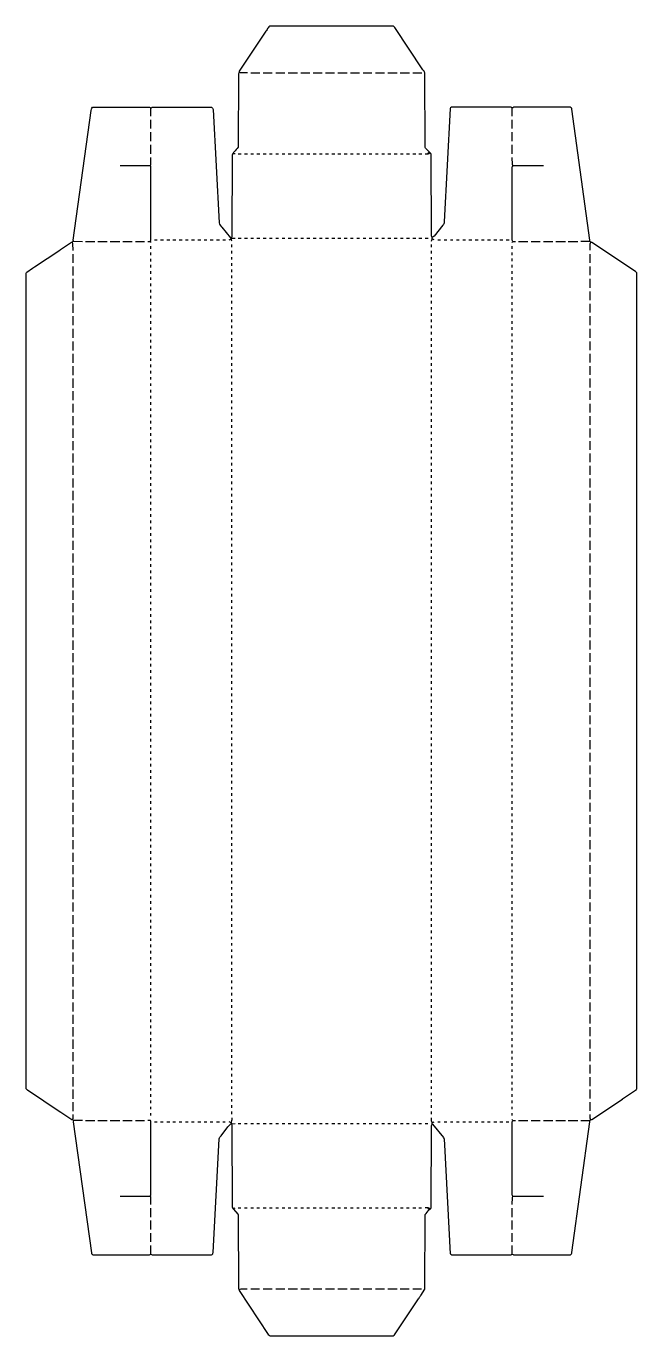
# Model space of a CAD drawing. Extents: x 527 to 5782, y 502 to 5463.
# Drawn here: x 3467 to 5782, y 502 to 5463 of the extents above; entities that cross this region are included whole.
import ezdxf

# ---------------------------------------------------------------- set-up
doc = ezdxf.new("R2010")
doc.units = 0
doc.layers.get('0').update_dxf_attribs({"linetype": 'CONTINUOUS'})

msp = doc.modelspace()

# ---------------------------------------------------------------- linework, layer by layer
at = {"color": 7, "linetype": 'CONTINUOUS'}
for points in [[(5003, 4649, 0.126706), (5006, 4656), (5006, 4662), (5005.8, 4662.9), (5003.498382, 4668.001608), (5002.501618, 4976.998392, 0.237525), (4998, 4983, 0.618034), (4996, 4985), (4995, 4987), (4981.249406, 5001.232779), (4979.992909, 5004.006992), (4978.501773, 5285.998239, 0.068575), (4971.230769, 5298.153846), (4865, 5458, 0.080555), (4859, 5463), (4390, 5463, 0.123703), (4380, 5450, 0.084647), (4376, 5444), (4277, 5296, 0.162787), (4274, 5288), (4273.8, 5287.1), (4271.498195, 5281.998208), (4270.501805, 5005.001792, -0.08172), (4255, 4987, 0.216752), (4252, 4982, 0.109082), (4247.498371, 4973.998382), (4246.501629, 4667.001618), (4246, 4661), (4247, 4659)], [(3646, 4649), (3645, 4652), (3713.58, 5143.06), (3714.42, 5148.94, -0.263615), (3719, 5156), (3935, 5156), (3936.9, 5154.8), (3938, 5154), (3942, 5154), (3945, 5156), (4170, 5156, -0.28692), (4175.529231, 5147.973846), (4198.472376, 4718.024862, 0.133931), (4209.243902, 4701.195122), (4242, 4661), (4246, 4661)], [(5604, 4648), (5604.384615, 4651.923077), (5535.352941, 5149.088235), (5535, 5152, 0.064594), (5530, 5156), (5315, 5156), (5313.1, 5154.8), (5312, 5154), (5308, 5154), (5305, 5156), (5079, 5156, 0.198611), (5074.468966, 5150.972414), (5051.430769, 4721.946154, -0.239075), (5046.2, 4708.9), (5014, 4668, -0.123106), (5006, 4662)], [(3940, 4643, 0.165541), (3938, 4648, -0.120666), (3940, 4652), (3940, 4931, -0.120666), (3938, 4935), (3938.2, 4935.9), (3939.518471, 4939.017197), (3940, 4966)], [(4259, 4979, -0.126966), (4252, 4982)], [(5310, 4644, 0.120666), (5312, 4648, 0.120666), (5310, 4652), (5310, 4930, 0.165541), (5312, 4935), (5311.8, 4935.9), (5310.481529, 4939.017197), (5310, 4966)], [(3680, 1317), (3646, 1317), (3643, 1320), (3640.206897, 1320.517241), (3598.153846, 1348.230769), (3595.846154, 1349.769231), (3472, 1432), (3467, 1437), (3467, 4528), (3468.2, 4529.9), (3469, 4531), (3491, 4546), (3495.1, 4548.8, 0.118981), (3498, 4551), (3594.1, 4614.8, 0.118981), (3597, 4617), (3609.1, 4624.8, 0.118981), (3612, 4627), (3612.9, 4627.2), (3639, 4645), (3643, 4645, -0.150174), (3646, 4649), (3680, 4648)], [(4236, 4654), (4239.1, 4654.8, -0.138157), (4244, 4656), (4247, 4659), (4248, 4660), (4259, 4660)], [(5014, 4654), (5010.9, 4654.8, 0.138157), (5006, 4656)], [(5006, 1304), (5008, 1304), (5049.230769, 1253.153846, -0.103122), (5052.470769, 1226.026154), (5074, 813, 0.064594), (5079, 809), (5305, 809, -0.165541), (5310, 811, -0.165541), (5315, 809), (5530, 809, 0.289427), (5535.569231, 818.053846), (5604.42, 1311.94, 0.070948), (5604, 1317, 0.150174), (5607, 1321), (5606.7, 1322.9), (5605.464602, 1326.030973), (5605, 1340)], [(3646, 1317), (3645, 1313), (3714.647059, 815.911765), (3715, 813, 0.064594), (3720, 809), (3935, 809, -0.165541), (3940, 811, -0.165541), (3945, 809), (4170, 809, 0.291567), (4175.529231, 818.026154), (4198.472376, 1247.975138, -0.145754), (4205.8, 1260.1), (4232, 1293, 0.184026), (4234, 1296), (4243.088235, 1304.647059), (4246, 1305), (4259, 1306)], [(3940, 1000), (3939.518471, 1026.982803), (3938, 1031, -0.120666), (3940, 1035), (3940, 1314), (3938, 1317), (3928, 1317)], [(4247, 1328, -0.129009), (4244.352941, 1311.911765), (4244, 1309), (4246, 1307), (4246, 1305), (4246.405405, 1300.067568), (4247.498377, 991.001613, 0.078657), (4252, 983), (4252.497238, 981.447514), (4269.750365, 962.763504), (4270.501799, 960.998214), (4271.498201, 683.001786, 0.094762), (4274, 678), (4274.6, 674.2), (4385, 507, 0.080555), (4391, 502), (4858, 502), (4862, 505), (4863, 506), (4949.8, 635.1), (4954, 642, 0.084647), (4958, 648, 0.084647), (4962, 654), (4963, 655), (4978.501773, 679.001761), (4979.498227, 960.998239, -0.076284), (4995, 979), (4996, 981), (4998, 982, 0.082787), (5002.501618, 988.001608), (5003.498382, 1296.998392), (5004.2, 1298.9, 0.105047), (5006, 1304), (5006, 1309), (5005.8, 1309.9), (5003.458824, 1316.035294), (5003, 1328)], [(5006, 1309), (5008.1, 1309.8, -0.079845), (5014, 1312)], [(5310, 1000), (5310.480822, 1025.982192), (5312, 1031, 0.120666), (5310, 1035), (5310, 1313, 0.120666), (5312, 1317, 0.120666), (5310, 1321)], [(4252, 983, -0.125537), (4259, 987)], [(4274, 678, -0.080664), (4305, 680)]]:
    msp.add_lwpolyline(points, format="xyb", dxfattribs=at)
for points in [[(4306, 5286), (4278.016627, 5286.482185), (4274, 5288)], [(4319, 5286), (4353, 5286)], [(4366, 5286), (4400, 5286)], [(4413, 5286), (4447, 5286)], [(4460, 5286), (4495, 5286)], [(4508, 5286), (4542, 5286)], [(4555, 5286), (4589, 5286)], [(4602, 5286), (4636, 5286)], [(4649, 5286), (4684, 5286)], [(4696, 5286), (4731, 5286)], [(4744, 5286), (4778, 5286)], [(4791, 5286), (4825, 5286)], [(4838, 5286), (4873, 5286)], [(4885, 5286), (4920, 5286)], [(4933, 5286), (4967, 5286)], [(3940, 5122), (3940, 5154)], [(5310, 5122), (5310, 5154)], [(3940, 5075), (3940, 5108)], [(3940, 5027), (3940, 5061)], [(5310, 5075), (5310, 5108)], [(5310, 5027), (5310, 5061)], [(3940, 4980), (3940, 5014)], [(5310, 4980), (5310, 5014)], [(4271, 4979), (4282, 4979)], [(4295, 4979), (4306, 4979)], [(4319, 4979), (4329, 4979)], [(4342, 4979), (4353, 4979)], [(4366, 4979), (4377, 4979)], [(4390, 4979), (4400, 4979)], [(4413, 4979), (4424, 4979)], [(4437, 4979), (4448, 4979)], [(4460, 4979), (4471, 4979)], [(4484, 4979), (4495, 4979)], [(4508, 4979), (4518, 4979)], [(4531, 4979), (4542, 4979)], [(4555, 4979), (4566, 4979)], [(4579, 4979), (4589, 4979)], [(4602, 4979), (4613, 4979)], [(4626, 4979), (4637, 4979)], [(4649, 4979), (4660, 4979)], [(4673, 4979), (4684, 4979)], [(4697, 4979), (4707, 4979)], [(4720, 4979), (4731, 4979)], [(4744, 4979), (4755, 4979)], [(4767, 4979), (4778, 4979)], [(4791, 4979), (4802, 4979)], [(4815, 4979), (4826, 4979)], [(4838, 4979), (4849, 4979)], [(4862, 4979), (4873, 4979)], [(4886, 4979), (4896, 4979)], [(4909, 4979), (4920, 4979)], [(4933, 4979), (4944, 4979)], [(4956, 4979), (4967, 4979)], [(3823, 4935), (3938, 4935)], [(5312, 4935), (5428, 4935)], [(3645, 4613), (3644.518471, 4639.982803), (3643, 4645)], [(3692, 4648), (3727, 4648)], [(3739, 4648), (3774, 4648)], [(3786, 4648), (3822, 4648)], [(3833, 4648), (3869, 4648)], [(3881, 4648), (3916, 4648)], [(3928, 4648), (3938, 4648)], [(3940, 4620), (3940, 4630)], [(3953, 4654), (3963, 4654)], [(3976, 4654), (3987, 4654)], [(4000, 4654), (4011, 4654)], [(4023, 4654), (4034, 4654)], [(4047, 4654), (4058, 4654)], [(4071, 4654), (4081, 4654)], [(4094, 4654), (4105, 4654)], [(4118, 4654), (4129, 4654)], [(4142, 4654), (4152, 4654)], [(4165, 4654), (4176, 4654)], [(4189, 4654), (4200, 4654)], [(4212, 4654), (4223, 4654)], [(4247, 4649), (4244, 4656)], [(4247, 4626), (4247, 4636)], [(4271, 4660), (4282, 4660)], [(4295, 4660), (4306, 4660)], [(4319, 4660), (4329, 4660)], [(4342, 4660), (4353, 4660)], [(4366, 4660), (4377, 4660)], [(4390, 4660), (4400, 4660)], [(4413, 4660), (4424, 4660)], [(4437, 4660), (4448, 4660)], [(4460, 4660), (4471, 4660)], [(4484, 4660), (4495, 4660)], [(4508, 4660), (4518, 4660)], [(4531, 4660), (4542, 4660)], [(4555, 4660), (4566, 4660)], [(4579, 4660), (4589, 4660)], [(4602, 4660), (4613, 4660)], [(4626, 4660), (4637, 4660)], [(4649, 4660), (4660, 4660)], [(4673, 4660), (4684, 4660)], [(4697, 4660), (4707, 4660)], [(4720, 4660), (4731, 4660)], [(4744, 4660), (4755, 4660)], [(4767, 4660), (4778, 4660)], [(4791, 4660), (4802, 4660)], [(4815, 4660), (4826, 4660)], [(4838, 4660), (4849, 4660)], [(4862, 4660), (4873, 4660)], [(4886, 4660), (4896, 4660)], [(4909, 4660), (4920, 4660)], [(4933, 4660), (4944, 4660)], [(4956, 4660), (4967, 4660)], [(4980, 4660), (4991, 4660)], [(5003, 4626), (5003, 4636)], [(5027, 4654), (5038, 4654)], [(5051, 4654), (5062, 4654)], [(5075, 4654), (5085, 4654)], [(5098, 4654), (5109, 4654)], [(5122, 4654), (5133, 4654)], [(5145, 4654), (5156, 4654)], [(5169, 4654), (5180, 4654)], [(5193, 4654), (5203, 4654)], [(5216, 4654), (5227, 4654)], [(5240, 4654), (5251, 4654)], [(5263, 4654), (5274, 4654)], [(5287, 4654), (5298, 4654)], [(5310, 4620), (5310, 4630)], [(5312, 4648), (5322, 4648)], [(5333, 4648), (5369, 4648)], [(5381, 4648), (5416, 4648)], [(5428, 4648), (5463, 4648)], [(5475, 4648), (5511, 4648)], [(5522, 4648), (5558, 4648)], [(5607, 1321), (5610.923077, 1321.384615), (5727.1, 1398.8), (5727.9, 1399.2), (5781, 1435), (5781.2, 1435.9), (5782, 1437), (5782, 4529), (5777, 4534), (5611.846154, 4643.769231), (5604, 4648), (5570, 4648)], [(5605, 4614), (5605.480059, 4638.981536), (5608, 4645)], [(3645, 4566), (3645, 4600)], [(3940, 4596), (3940, 4606)], [(3940, 4572), (3940, 4582)], [(4247, 4602), (4247, 4612)], [(4247, 4579), (4247, 4588)], [(4247, 4555), (4247, 4565)], [(5003, 4602), (5003, 4612)], [(5003, 4579), (5003, 4588)], [(5003, 4555), (5003, 4565)], [(5310, 4596), (5310, 4606)], [(5310, 4573), (5310, 4583)], [(5605, 4567), (5605, 4600)], [(3645, 4519), (3645, 4553)], [(3940, 4549), (3940, 4559)], [(3940, 4525), (3940, 4535)], [(4247, 4531), (4247, 4541)], [(4247, 4508), (4247, 4518)], [(5003, 4531), (5003, 4541)], [(5003, 4508), (5003, 4518)], [(5310, 4549), (5310, 4559)], [(5310, 4525), (5310, 4535)], [(5605, 4520), (5605, 4553)], [(3645, 4471), (3645, 4506)], [(3940, 4502), (3940, 4511)], [(3940, 4478), (3940, 4488)], [(4247, 4484), (4247, 4494)], [(4247, 4460), (4247, 4470)], [(5003, 4484), (5003, 4494)], [(5003, 4460), (5003, 4470)], [(5310, 4502), (5310, 4512)], [(5310, 4478), (5310, 4488)], [(5605, 4472), (5605, 4506)], [(3645, 4424), (3645, 4458)], [(3940, 4454), (3940, 4464)], [(3940, 4431), (3940, 4441)], [(3940, 4407), (3940, 4417)], [(4247, 4437), (4247, 4447)], [(4247, 4413), (4247, 4423)], [(5003, 4437), (5003, 4447)], [(5003, 4413), (5003, 4423)], [(5310, 4455), (5310, 4464)], [(5310, 4431), (5310, 4441)], [(5310, 4407), (5310, 4417)], [(5605, 4425), (5605, 4458)], [(3645, 4377), (3645, 4411)], [(3940, 4384), (3940, 4393)], [(3940, 4360), (3940, 4370)], [(4247, 4390), (4247, 4399)], [(4247, 4366), (4247, 4376)], [(5003, 4390), (5003, 4399)], [(5003, 4366), (5003, 4376)], [(5310, 4384), (5310, 4394)], [(5310, 4360), (5310, 4370)], [(5605, 4378), (5605, 4411)], [(3645, 4330), (3645, 4364)], [(3645, 4282), (3645, 4317)], [(3940, 4336), (3940, 4346)], [(3940, 4313), (3940, 4322)], [(4247, 4342), (4247, 4352)], [(4247, 4319), (4247, 4329)], [(5003, 4342), (5003, 4352)], [(5003, 4319), (5003, 4329)], [(5310, 4336), (5310, 4346)], [(5310, 4313), (5310, 4323)], [(5605, 4331), (5605, 4364)], [(5605, 4283), (5605, 4317)], [(3645, 4235), (3645, 4269)], [(3940, 4289), (3940, 4299)], [(3940, 4265), (3940, 4275)], [(4247, 4295), (4247, 4305)], [(4247, 4271), (4247, 4281)], [(5003, 4295), (5003, 4305)], [(5003, 4271), (5003, 4281)], [(5310, 4289), (5310, 4299)], [(5310, 4266), (5310, 4275)], [(5605, 4236), (5605, 4269)], [(3645, 4188), (3645, 4222)], [(3940, 4242), (3940, 4252)], [(3940, 4218), (3940, 4228)], [(4247, 4248), (4247, 4258)], [(4247, 4224), (4247, 4234)], [(5003, 4248), (5003, 4258)], [(5003, 4224), (5003, 4234)], [(5310, 4242), (5310, 4252)], [(5310, 4218), (5310, 4228)], [(5605, 4189), (5605, 4222)], [(3645, 4141), (3645, 4175)], [(3940, 4195), (3940, 4204)], [(3940, 4171), (3940, 4181)], [(4247, 4201), (4247, 4210)], [(4247, 4177), (4247, 4187)], [(5003, 4201), (5003, 4210)], [(5003, 4177), (5003, 4187)], [(5310, 4195), (5310, 4205)], [(5310, 4171), (5310, 4181)], [(5605, 4142), (5605, 4175)], [(3645, 4093), (3645, 4128)], [(3940, 4147), (3940, 4157)], [(3940, 4124), (3940, 4133)], [(4247, 4153), (4247, 4163)], [(4247, 4130), (4247, 4140)], [(5003, 4153), (5003, 4163)], [(5003, 4130), (5003, 4140)], [(5310, 4147), (5310, 4157)], [(5310, 4124), (5310, 4134)], [(5605, 4094), (5605, 4128)], [(3645, 4046), (3645, 4080)], [(3940, 4100), (3940, 4110)], [(3940, 4076), (3940, 4086)], [(4247, 4106), (4247, 4116)], [(4247, 4082), (4247, 4092)], [(4247, 4059), (4247, 4069)], [(5003, 4106), (5003, 4116)], [(5003, 4082), (5003, 4092)], [(5003, 4059), (5003, 4069)], [(5310, 4100), (5310, 4110)], [(5310, 4077), (5310, 4086)], [(5605, 4047), (5605, 4080)], [(3645, 3999), (3645, 4033)], [(3940, 4053), (3940, 4063)], [(3940, 4029), (3940, 4039)], [(4247, 4035), (4247, 4045)], [(4247, 4012), (4247, 4021)], [(5003, 4035), (5003, 4045)], [(5003, 4012), (5003, 4021)], [(5310, 4053), (5310, 4063)], [(5310, 4029), (5310, 4039)], [(5605, 4000), (5605, 4033)], [(3645, 3952), (3645, 3986)], [(3940, 4006), (3940, 4015)], [(3940, 3982), (3940, 3992)], [(4247, 3988), (4247, 3998)], [(4247, 3964), (4247, 3974)], [(5003, 3988), (5003, 3998)], [(5003, 3964), (5003, 3974)], [(5310, 4006), (5310, 4016)], [(5310, 3982), (5310, 3992)], [(5605, 3953), (5605, 3986)], [(3645, 3904), (3645, 3939)], [(3940, 3958), (3940, 3968)], [(3940, 3935), (3940, 3944)], [(3940, 3911), (3940, 3921)], [(4247, 3941), (4247, 3951)], [(4247, 3917), (4247, 3927)], [(5003, 3941), (5003, 3951)], [(5003, 3917), (5003, 3927)], [(5310, 3958), (5310, 3968)], [(5310, 3935), (5310, 3945)], [(5310, 3911), (5310, 3921)], [(5605, 3905), (5605, 3939)], [(3645, 3857), (3645, 3891)], [(3940, 3887), (3940, 3897)], [(3940, 3864), (3940, 3874)], [(4247, 3893), (4247, 3903)], [(4247, 3870), (4247, 3880)], [(5003, 3893), (5003, 3903)], [(5003, 3870), (5003, 3880)], [(5310, 3888), (5310, 3897)], [(5310, 3864), (5310, 3874)], [(5605, 3858), (5605, 3891)], [(3645, 3810), (3645, 3844)], [(3940, 3840), (3940, 3850)], [(3940, 3817), (3940, 3826)], [(4247, 3846), (4247, 3856)], [(4247, 3823), (4247, 3832)], [(5003, 3846), (5003, 3856)], [(5003, 3823), (5003, 3832)], [(5310, 3840), (5310, 3850)], [(5310, 3817), (5310, 3827)], [(5605, 3811), (5605, 3844)], [(3645, 3763), (3645, 3797)], [(3940, 3793), (3940, 3803)], [(3940, 3769), (3940, 3779)], [(4247, 3799), (4247, 3809)], [(4247, 3775), (4247, 3785)], [(5003, 3799), (5003, 3809)], [(5003, 3775), (5003, 3785)], [(5310, 3793), (5310, 3803)], [(5310, 3769), (5310, 3779)], [(5605, 3764), (5605, 3797)], [(3645, 3715), (3645, 3750)], [(3940, 3746), (3940, 3755)], [(3940, 3722), (3940, 3732)], [(4247, 3752), (4247, 3762)], [(4247, 3728), (4247, 3738)], [(5003, 3752), (5003, 3762)], [(5003, 3728), (5003, 3738)], [(5310, 3746), (5310, 3756)], [(5310, 3722), (5310, 3732)], [(5605, 3716), (5605, 3750)], [(3645, 3668), (3645, 3703)], [(3940, 3698), (3940, 3708)], [(3940, 3675), (3940, 3685)], [(4247, 3705), (4247, 3714)], [(4247, 3681), (4247, 3691)], [(5003, 3705), (5003, 3714)], [(5003, 3681), (5003, 3691)], [(5310, 3699), (5310, 3708)], [(5310, 3675), (5310, 3685)], [(5605, 3669), (5605, 3703)], [(3645, 3621), (3645, 3655)], [(3940, 3651), (3940, 3661)], [(3940, 3628), (3940, 3637)], [(4247, 3657), (4247, 3667)], [(4247, 3634), (4247, 3643)], [(5003, 3657), (5003, 3667)], [(5003, 3634), (5003, 3643)], [(5310, 3651), (5310, 3661)], [(5310, 3628), (5310, 3638)], [(5605, 3622), (5605, 3655)], [(3645, 3574), (3645, 3608)], [(3940, 3604), (3940, 3614)], [(3940, 3580), (3940, 3590)], [(4247, 3610), (4247, 3620)], [(4247, 3586), (4247, 3596)], [(4247, 3563), (4247, 3573)], [(5003, 3610), (5003, 3620)], [(5003, 3586), (5003, 3596)], [(5003, 3563), (5003, 3573)], [(5310, 3604), (5310, 3614)], [(5310, 3581), (5310, 3590)], [(5605, 3575), (5605, 3608)], [(3645, 3526), (3645, 3561)], [(3940, 3557), (3940, 3566)], [(3940, 3533), (3940, 3543)], [(4247, 3539), (4247, 3549)], [(4247, 3516), (4247, 3525)], [(5003, 3539), (5003, 3549)], [(5003, 3516), (5003, 3525)], [(5310, 3557), (5310, 3567)], [(5310, 3533), (5310, 3543)], [(5605, 3527), (5605, 3561)], [(3645, 3479), (3645, 3514)], [(3940, 3509), (3940, 3519)], [(3940, 3486), (3940, 3496)], [(4247, 3492), (4247, 3502)], [(4247, 3468), (4247, 3478)], [(5003, 3492), (5003, 3502)], [(5003, 3468), (5003, 3478)], [(5310, 3510), (5310, 3519)], [(5310, 3486), (5310, 3496)], [(5605, 3480), (5605, 3514)], [(3645, 3432), (3645, 3466)], [(3940, 3462), (3940, 3472)], [(3940, 3439), (3940, 3448)], [(3940, 3415), (3940, 3425)], [(4247, 3445), (4247, 3454)], [(4247, 3421), (4247, 3431)], [(5003, 3445), (5003, 3454)], [(5003, 3421), (5003, 3431)], [(5310, 3462), (5310, 3472)], [(5310, 3439), (5310, 3449)], [(5310, 3415), (5310, 3425)], [(5605, 3433), (5605, 3466)], [(3645, 3385), (3645, 3419)], [(3940, 3391), (3940, 3401)], [(3940, 3368), (3940, 3378)], [(4247, 3397), (4247, 3407)], [(4247, 3374), (4247, 3384)], [(5003, 3397), (5003, 3407)], [(5003, 3374), (5003, 3384)], [(5310, 3392), (5310, 3401)], [(5310, 3368), (5310, 3378)], [(5605, 3386), (5605, 3419)], [(3645, 3337), (3645, 3372)], [(3645, 3290), (3645, 3325)], [(3940, 3344), (3940, 3354)], [(3940, 3320), (3940, 3330)], [(4247, 3350), (4247, 3360)], [(4247, 3327), (4247, 3336)], [(5003, 3350), (5003, 3360)], [(5003, 3327), (5003, 3336)], [(5310, 3344), (5310, 3354)], [(5310, 3321), (5310, 3330)], [(5605, 3338), (5605, 3372)], [(5605, 3291), (5605, 3325)], [(3645, 3243), (3645, 3277)], [(3940, 3297), (3940, 3307)], [(3940, 3273), (3940, 3283)], [(4247, 3303), (4247, 3313)], [(4247, 3279), (4247, 3289)], [(5003, 3303), (5003, 3313)], [(5003, 3279), (5003, 3289)], [(5310, 3297), (5310, 3307)], [(5310, 3273), (5310, 3283)], [(5605, 3244), (5605, 3277)], [(3645, 3196), (3645, 3230)], [(3940, 3250), (3940, 3259)], [(3940, 3226), (3940, 3236)], [(4247, 3256), (4247, 3265)], [(4247, 3232), (4247, 3242)], [(5003, 3256), (5003, 3265)], [(5003, 3232), (5003, 3242)], [(5310, 3250), (5310, 3260)], [(5310, 3226), (5310, 3236)], [(5605, 3197), (5605, 3230)], [(3645, 3148), (3645, 3183)], [(3940, 3202), (3940, 3212)], [(3940, 3179), (3940, 3189)], [(4247, 3208), (4247, 3218)], [(4247, 3185), (4247, 3195)], [(5003, 3208), (5003, 3218)], [(5003, 3185), (5003, 3195)], [(5310, 3203), (5310, 3212)], [(5310, 3179), (5310, 3189)], [(5605, 3149), (5605, 3183)], [(3645, 3101), (3645, 3136)], [(3940, 3155), (3940, 3165)], [(3940, 3131), (3940, 3141)], [(4247, 3161), (4247, 3171)], [(4247, 3138), (4247, 3147)], [(5003, 3161), (5003, 3171)], [(5003, 3138), (5003, 3147)], [(5310, 3155), (5310, 3165)], [(5310, 3132), (5310, 3141)], [(5605, 3102), (5605, 3136)], [(3645, 3054), (3645, 3088)], [(3940, 3108), (3940, 3118)], [(3940, 3084), (3940, 3094)], [(4247, 3114), (4247, 3124)], [(4247, 3090), (4247, 3100)], [(4247, 3067), (4247, 3076)], [(5003, 3114), (5003, 3124)], [(5003, 3090), (5003, 3100)], [(5003, 3067), (5003, 3076)], [(5310, 3108), (5310, 3118)], [(5310, 3084), (5310, 3094)], [(5605, 3055), (5605, 3088)], [(3645, 3007), (3645, 3041)], [(3940, 3061), (3940, 3070)], [(3940, 3037), (3940, 3047)], [(4247, 3043), (4247, 3053)], [(4247, 3019), (4247, 3029)], [(5003, 3043), (5003, 3053)], [(5003, 3019), (5003, 3029)], [(5310, 3061), (5310, 3071)], [(5310, 3037), (5310, 3047)], [(5605, 3008), (5605, 3041)], [(3645, 2959), (3645, 2994)], [(3940, 3013), (3940, 3023)], [(3940, 2990), (3940, 3000)], [(4247, 2996), (4247, 3006)], [(4247, 2972), (4247, 2982)], [(5003, 2996), (5003, 3006)], [(5003, 2972), (5003, 2982)], [(5310, 3014), (5310, 3023)], [(5310, 2990), (5310, 3000)], [(5605, 2960), (5605, 2994)], [(3645, 2912), (3645, 2947)], [(3940, 2966), (3940, 2976)], [(3940, 2942), (3940, 2952)], [(3940, 2919), (3940, 2929)], [(4247, 2949), (4247, 2958)], [(4247, 2925), (4247, 2935)], [(5003, 2949), (5003, 2958)], [(5003, 2925), (5003, 2935)], [(5310, 2966), (5310, 2976)], [(5310, 2943), (5310, 2952)], [(5310, 2919), (5310, 2929)], [(5605, 2913), (5605, 2947)], [(3645, 2865), (3645, 2899)], [(3940, 2895), (3940, 2905)], [(3940, 2872), (3940, 2881)], [(4247, 2901), (4247, 2911)], [(4247, 2878), (4247, 2887)], [(5003, 2901), (5003, 2911)], [(5003, 2878), (5003, 2887)], [(5310, 2895), (5310, 2905)], [(5310, 2872), (5310, 2882)], [(5605, 2866), (5605, 2899)], [(3645, 2818), (3645, 2852)], [(3940, 2848), (3940, 2858)], [(3940, 2824), (3940, 2834)], [(4247, 2854), (4247, 2864)], [(4247, 2830), (4247, 2840)], [(5003, 2854), (5003, 2864)], [(5003, 2830), (5003, 2840)], [(5310, 2848), (5310, 2858)], [(5310, 2825), (5310, 2834)], [(5605, 2819), (5605, 2852)], [(3645, 2770), (3645, 2805)], [(3940, 2801), (3940, 2811)], [(3940, 2777), (3940, 2787)], [(4247, 2807), (4247, 2817)], [(4247, 2783), (4247, 2793)], [(5003, 2807), (5003, 2817)], [(5003, 2783), (5003, 2793)], [(5310, 2801), (5310, 2811)], [(5310, 2777), (5310, 2787)], [(5605, 2771), (5605, 2805)], [(3645, 2723), (3645, 2758)], [(3940, 2753), (3940, 2763)], [(3940, 2730), (3940, 2740)], [(4247, 2760), (4247, 2769)], [(4247, 2736), (4247, 2746)], [(5003, 2760), (5003, 2769)], [(5003, 2736), (5003, 2746)], [(5310, 2754), (5310, 2763)], [(5310, 2730), (5310, 2740)], [(5605, 2724), (5605, 2758)], [(3645, 2676), (3645, 2710)], [(3940, 2706), (3940, 2716)], [(3940, 2683), (3940, 2692)], [(4247, 2712), (4247, 2722)], [(4247, 2689), (4247, 2699)], [(5003, 2712), (5003, 2722)], [(5003, 2689), (5003, 2699)], [(5310, 2706), (5310, 2716)], [(5310, 2683), (5310, 2693)], [(5605, 2677), (5605, 2710)], [(3645, 2629), (3645, 2663)], [(3940, 2659), (3940, 2669)], [(3940, 2635), (3940, 2645)], [(4247, 2665), (4247, 2675)], [(4247, 2641), (4247, 2651)], [(5003, 2665), (5003, 2675)], [(5003, 2641), (5003, 2651)], [(5310, 2659), (5310, 2669)], [(5310, 2636), (5310, 2645)], [(5605, 2630), (5605, 2663)], [(3645, 2581), (3645, 2616)], [(3940, 2612), (3940, 2622)], [(3940, 2588), (3940, 2598)], [(4247, 2618), (4247, 2628)], [(4247, 2594), (4247, 2604)], [(4247, 2571), (4247, 2580)], [(5003, 2618), (5003, 2628)], [(5003, 2594), (5003, 2604)], [(5003, 2571), (5003, 2580)], [(5310, 2612), (5310, 2622)], [(5310, 2588), (5310, 2598)], [(5605, 2582), (5605, 2616)], [(3645, 2534), (3645, 2569)], [(3940, 2564), (3940, 2574)], [(3940, 2541), (3940, 2551)], [(4247, 2547), (4247, 2557)], [(4247, 2523), (4247, 2533)], [(5003, 2547), (5003, 2557)], [(5003, 2523), (5003, 2533)], [(5310, 2565), (5310, 2574)], [(5310, 2541), (5310, 2551)], [(5605, 2535), (5605, 2569)], [(3645, 2487), (3645, 2521)], [(3940, 2517), (3940, 2527)], [(3940, 2494), (3940, 2503)], [(4247, 2500), (4247, 2510)], [(4247, 2476), (4247, 2486)], [(5003, 2500), (5003, 2510)], [(5003, 2476), (5003, 2486)], [(5310, 2517), (5310, 2527)], [(5310, 2494), (5310, 2504)], [(5605, 2488), (5605, 2521)], [(3645, 2440), (3645, 2474)], [(3940, 2470), (3940, 2480)], [(3940, 2446), (3940, 2456)], [(3940, 2423), (3940, 2433)], [(4247, 2452), (4247, 2462)], [(4247, 2429), (4247, 2439)], [(5003, 2452), (5003, 2462)], [(5003, 2429), (5003, 2439)], [(5310, 2470), (5310, 2480)], [(5310, 2447), (5310, 2456)], [(5310, 2423), (5310, 2433)], [(5605, 2441), (5605, 2474)], [(3645, 2392), (3645, 2427)], [(3940, 2399), (3940, 2409)], [(3940, 2376), (3940, 2385)], [(4247, 2405), (4247, 2415)], [(4247, 2382), (4247, 2391)], [(5003, 2405), (5003, 2415)], [(5003, 2382), (5003, 2391)], [(5310, 2399), (5310, 2409)], [(5310, 2376), (5310, 2386)], [(5605, 2393), (5605, 2427)], [(3645, 2345), (3645, 2380)], [(3645, 2298), (3645, 2332)], [(3940, 2352), (3940, 2362)], [(3940, 2328), (3940, 2338)], [(4247, 2358), (4247, 2368)], [(4247, 2334), (4247, 2344)], [(5003, 2358), (5003, 2368)], [(5003, 2334), (5003, 2344)], [(5310, 2352), (5310, 2362)], [(5310, 2328), (5310, 2338)], [(5605, 2346), (5605, 2380)], [(5605, 2299), (5605, 2332)], [(3645, 2251), (3645, 2285)], [(3940, 2305), (3940, 2314)], [(3940, 2281), (3940, 2291)], [(4247, 2311), (4247, 2321)], [(4247, 2287), (4247, 2297)], [(5003, 2311), (5003, 2321)], [(5003, 2287), (5003, 2297)], [(5310, 2305), (5310, 2315)], [(5310, 2281), (5310, 2291)], [(5605, 2252), (5605, 2285)], [(3645, 2203), (3645, 2238)], [(3940, 2257), (3940, 2267)], [(3940, 2234), (3940, 2244)], [(4247, 2263), (4247, 2273)], [(4247, 2240), (4247, 2250)], [(5003, 2263), (5003, 2273)], [(5003, 2240), (5003, 2250)], [(5310, 2258), (5310, 2267)], [(5310, 2234), (5310, 2244)], [(5605, 2204), (5605, 2238)], [(3645, 2156), (3645, 2191)], [(3940, 2210), (3940, 2220)], [(3940, 2187), (3940, 2196)], [(4247, 2216), (4247, 2226)], [(4247, 2193), (4247, 2202)], [(5003, 2216), (5003, 2226)], [(5003, 2193), (5003, 2202)], [(5310, 2210), (5310, 2220)], [(5310, 2187), (5310, 2197)], [(5605, 2157), (5605, 2191)], [(3645, 2109), (3645, 2143)], [(3940, 2163), (3940, 2173)], [(3940, 2139), (3940, 2149)], [(4247, 2169), (4247, 2179)], [(4247, 2145), (4247, 2155)], [(5003, 2169), (5003, 2179)], [(5003, 2145), (5003, 2155)], [(5310, 2163), (5310, 2173)], [(5310, 2139), (5310, 2149)], [(5605, 2110), (5605, 2143)], [(3645, 2062), (3645, 2096)], [(3940, 2116), (3940, 2125)], [(3940, 2092), (3940, 2102)], [(4247, 2122), (4247, 2132)], [(4247, 2098), (4247, 2108)], [(4247, 2074), (4247, 2084)], [(5003, 2122), (5003, 2132)], [(5003, 2098), (5003, 2108)], [(5003, 2074), (5003, 2084)], [(5310, 2116), (5310, 2126)], [(5310, 2092), (5310, 2102)], [(5605, 2063), (5605, 2096)], [(3645, 2014), (3645, 2049)], [(3940, 2068), (3940, 2078)], [(3940, 2045), (3940, 2055)], [(4247, 2051), (4247, 2061)], [(4247, 2027), (4247, 2037)], [(5003, 2051), (5003, 2061)], [(5003, 2027), (5003, 2037)], [(5310, 2069), (5310, 2078)], [(5310, 2045), (5310, 2055)], [(5605, 2015), (5605, 2049)], [(3645, 1967), (3645, 2002)], [(3940, 2021), (3940, 2031)], [(3940, 1998), (3940, 2007)], [(4247, 2004), (4247, 2013)], [(4247, 1980), (4247, 1990)], [(5003, 2004), (5003, 2013)], [(5003, 1980), (5003, 1990)], [(5310, 2021), (5310, 2031)], [(5310, 1998), (5310, 2008)], [(5605, 1968), (5605, 2002)], [(3645, 1920), (3645, 1954)], [(3940, 1974), (3940, 1984)], [(3940, 1950), (3940, 1960)], [(3940, 1927), (3940, 1936)], [(4247, 1956), (4247, 1966)], [(4247, 1933), (4247, 1943)], [(5003, 1956), (5003, 1966)], [(5003, 1933), (5003, 1943)], [(5310, 1974), (5310, 1984)], [(5310, 1950), (5310, 1960)], [(5310, 1927), (5310, 1937)], [(5605, 1921), (5605, 1954)], [(3645, 1873), (3645, 1907)], [(3940, 1903), (3940, 1913)], [(3940, 1879), (3940, 1889)], [(4247, 1909), (4247, 1919)], [(4247, 1885), (4247, 1895)], [(5003, 1909), (5003, 1919)], [(5003, 1885), (5003, 1895)], [(5310, 1903), (5310, 1913)], [(5310, 1880), (5310, 1889)], [(5605, 1874), (5605, 1907)], [(3645, 1825), (3645, 1860)], [(3940, 1856), (3940, 1866)], [(3940, 1832), (3940, 1842)], [(4247, 1862), (4247, 1872)], [(4247, 1838), (4247, 1848)], [(5003, 1862), (5003, 1872)], [(5003, 1838), (5003, 1848)], [(5310, 1856), (5310, 1866)], [(5310, 1832), (5310, 1842)], [(5605, 1826), (5605, 1860)], [(3645, 1778), (3645, 1813)], [(3940, 1809), (3940, 1818)], [(3940, 1785), (3940, 1795)], [(4247, 1815), (4247, 1824)], [(4247, 1791), (4247, 1801)], [(5003, 1815), (5003, 1824)], [(5003, 1791), (5003, 1801)], [(5310, 1809), (5310, 1819)], [(5310, 1785), (5310, 1795)], [(5605, 1779), (5605, 1813)], [(3645, 1731), (3645, 1765)], [(3940, 1761), (3940, 1771)], [(3940, 1738), (3940, 1747)], [(4247, 1767), (4247, 1777)], [(4247, 1744), (4247, 1754)], [(5003, 1767), (5003, 1777)], [(5003, 1744), (5003, 1754)], [(5310, 1761), (5310, 1771)], [(5310, 1738), (5310, 1748)], [(5605, 1732), (5605, 1765)], [(3645, 1684), (3645, 1718)], [(3940, 1714), (3940, 1724)], [(3940, 1690), (3940, 1700)], [(4247, 1720), (4247, 1730)], [(4247, 1696), (4247, 1706)], [(5003, 1720), (5003, 1730)], [(5003, 1696), (5003, 1706)], [(5310, 1714), (5310, 1724)], [(5310, 1691), (5310, 1700)], [(5605, 1685), (5605, 1718)], [(3645, 1636), (3645, 1671)], [(3940, 1667), (3940, 1677)], [(3940, 1643), (3940, 1653)], [(4247, 1673), (4247, 1683)], [(4247, 1649), (4247, 1659)], [(5003, 1673), (5003, 1683)], [(5003, 1649), (5003, 1659)], [(5310, 1667), (5310, 1677)], [(5310, 1643), (5310, 1653)], [(5605, 1637), (5605, 1671)], [(3645, 1589), (3645, 1624)], [(3940, 1620), (3940, 1629)], [(3940, 1596), (3940, 1606)], [(4247, 1626), (4247, 1635)], [(4247, 1602), (4247, 1612)], [(4247, 1578), (4247, 1588)], [(5003, 1626), (5003, 1635)], [(5003, 1602), (5003, 1612)], [(5003, 1578), (5003, 1588)], [(5310, 1620), (5310, 1630)], [(5310, 1596), (5310, 1606)], [(5605, 1590), (5605, 1624)], [(3645, 1542), (3645, 1576)], [(3940, 1572), (3940, 1582)], [(3940, 1549), (3940, 1558)], [(4247, 1555), (4247, 1565)], [(4247, 1531), (4247, 1541)], [(5003, 1555), (5003, 1565)], [(5003, 1531), (5003, 1541)], [(5310, 1572), (5310, 1582)], [(5310, 1549), (5310, 1559)], [(5605, 1543), (5605, 1576)], [(3645, 1495), (3645, 1529)], [(3940, 1525), (3940, 1535)], [(3940, 1501), (3940, 1511)], [(4247, 1508), (4247, 1517)], [(4247, 1484), (4247, 1494)], [(5003, 1508), (5003, 1517)], [(5003, 1484), (5003, 1494)], [(5310, 1525), (5310, 1535)], [(5310, 1502), (5310, 1511)], [(5605, 1496), (5605, 1529)], [(3645, 1447), (3645, 1482)], [(3940, 1478), (3940, 1488)], [(3940, 1454), (3940, 1464)], [(3940, 1431), (3940, 1440)], [(4247, 1460), (4247, 1470)], [(4247, 1437), (4247, 1446)], [(5003, 1460), (5003, 1470)], [(5003, 1437), (5003, 1446)], [(5310, 1478), (5310, 1488)], [(5310, 1454), (5310, 1464)], [(5310, 1431), (5310, 1441)], [(5605, 1448), (5605, 1482)], [(3645, 1400), (3645, 1435)], [(3940, 1407), (3940, 1417)], [(3940, 1383), (3940, 1393)], [(4247, 1413), (4247, 1423)], [(4247, 1389), (4247, 1399)], [(5003, 1413), (5003, 1423)], [(5003, 1389), (5003, 1399)], [(5310, 1407), (5310, 1417)], [(5310, 1383), (5310, 1393)], [(5605, 1401), (5605, 1435)], [(3643, 1320), (3643.352941, 1322.911765), (3644.535398, 1326.030973), (3645, 1340)], [(3645, 1353), (3645, 1387)], [(3940, 1360), (3940, 1369)], [(3940, 1336), (3940, 1346)], [(4247, 1366), (4247, 1376)], [(4247, 1342), (4247, 1352)], [(5003, 1366), (5003, 1376)], [(5003, 1342), (5003, 1352)], [(5310, 1360), (5310, 1370)], [(5310, 1336), (5310, 1346)], [(5605, 1354), (5605, 1387)], [(3692, 1317), (3727, 1317)], [(3739, 1317), (3774, 1317)], [(3786, 1317), (3822, 1317)], [(3833, 1317), (3869, 1317)], [(3881, 1317), (3916, 1317)], [(3953, 1312), (3963, 1312)], [(3976, 1312), (3986, 1312)], [(4000, 1312), (4011, 1312)], [(4023, 1312), (4033, 1312)], [(4047, 1312), (4057, 1312)], [(4071, 1312), (4081, 1312)], [(4094, 1312), (4104, 1312)], [(4118, 1312), (4129, 1312)], [(4142, 1312), (4152, 1312)], [(4165, 1312), (4175, 1312)], [(4189, 1312), (4200, 1312)], [(4212, 1312), (4222, 1312)], [(4244, 1309), (4236, 1312)], [(4271, 1306), (4281, 1306)], [(4295, 1306), (4305, 1306)], [(4319, 1306), (4329, 1306)], [(4342, 1306), (4352, 1306)], [(4366, 1306), (4377, 1306)], [(4390, 1306), (4400, 1306)], [(4413, 1306), (4423, 1306)], [(4437, 1306), (4448, 1306)], [(4460, 1306), (4470, 1306)], [(4484, 1306), (4494, 1306)], [(4508, 1306), (4518, 1306)], [(4531, 1306), (4541, 1306)], [(4555, 1306), (4566, 1306)], [(4579, 1306), (4589, 1306)], [(4602, 1306), (4612, 1306)], [(4626, 1306), (4637, 1306)], [(4649, 1306), (4659, 1306)], [(4673, 1306), (4683, 1306)], [(4697, 1306), (4707, 1306)], [(4720, 1306), (4730, 1306)], [(4744, 1306), (4755, 1306)], [(4767, 1306), (4778, 1306)], [(4791, 1306), (4801, 1306)], [(4815, 1306), (4826, 1306)], [(4838, 1306), (4848, 1306)], [(4862, 1306), (4872, 1306)], [(4886, 1306), (4896, 1306)], [(4909, 1306), (4919, 1306)], [(4933, 1306), (4944, 1306)], [(4956, 1306), (4966, 1306)], [(4980, 1306), (4990, 1306)], [(5027, 1312), (5037, 1312)], [(5051, 1312), (5062, 1312)], [(5075, 1312), (5085, 1312)], [(5098, 1312), (5108, 1312)], [(5122, 1312), (5133, 1312)], [(5145, 1312), (5155, 1312)], [(5169, 1312), (5179, 1312)], [(5193, 1312), (5203, 1312)], [(5216, 1312), (5226, 1312)], [(5240, 1312), (5251, 1312)], [(5263, 1312), (5274, 1312)], [(5287, 1312), (5297, 1312)], [(5312, 1317), (5322, 1317)], [(5333, 1317), (5369, 1317)], [(5381, 1317), (5416, 1317)], [(5428, 1317), (5463, 1317)], [(5475, 1317), (5511, 1317)], [(5522, 1317), (5558, 1317)], [(5570, 1317), (5604, 1317)], [(3823, 1031), (3938, 1031)], [(5312, 1031), (5428, 1031)], [(3940, 952), (3940, 986)], [(4271, 987), (4281, 987)], [(4295, 987), (4305, 987)], [(4319, 987), (4329, 987)], [(4342, 987), (4352, 987)], [(4366, 987), (4377, 987)], [(4390, 987), (4400, 987)], [(4413, 987), (4423, 987)], [(4437, 987), (4448, 987)], [(4460, 987), (4470, 987)], [(4484, 987), (4494, 987)], [(4508, 987), (4518, 987)], [(4531, 987), (4541, 987)], [(4555, 987), (4566, 987)], [(4579, 987), (4589, 987)], [(4602, 987), (4612, 987)], [(4626, 987), (4637, 987)], [(4649, 987), (4659, 987)], [(4673, 987), (4683, 987)], [(4697, 987), (4707, 987)], [(4720, 987), (4730, 987)], [(4744, 987), (4755, 987)], [(4767, 987), (4778, 987)], [(4791, 987), (4801, 987)], [(4815, 987), (4826, 987)], [(4838, 987), (4848, 987)], [(4862, 987), (4872, 987)], [(4886, 987), (4896, 987)], [(4909, 987), (4919, 987)], [(4933, 987), (4944, 987)], [(4956, 987), (4966, 987)], [(5310, 952), (5310, 986)], [(3940, 905), (3940, 939)], [(5310, 905), (5310, 939)], [(3940, 858), (3940, 891)], [(3940, 811), (3940, 844)], [(5310, 858), (5310, 891)], [(5310, 811), (5310, 844)], [(4319, 680), (4352, 680)], [(4366, 680), (4399, 680)], [(4413, 680), (4447, 680)], [(4460, 680), (4495, 680)], [(4508, 680), (4541, 680)], [(4555, 680), (4588, 680)], [(4602, 680), (4636, 680)], [(4649, 680), (4684, 680)], [(4696, 680), (4730, 680)], [(4744, 680), (4777, 680)], [(4791, 680), (4825, 680)], [(4838, 680), (4873, 680)], [(4885, 680), (4919, 680)], [(4933, 680), (4966, 680)]]:
    msp.add_lwpolyline(points, dxfattribs=at)
at = {"color": 109, "linetype": 'CONTINUOUS'}
msp.add_lwpolyline([(4980, 4979), (4991, 4979, 0.182223), (4997.1, 4982.8), (4998, 4983)], format="xyb", dxfattribs=at)
at = {"color": 250, "linetype": 'CONTINUOUS'}
msp.add_lwpolyline([(4991, 4979), (4991, 4981, -0.218584), (4995, 4987)], format="xyb", dxfattribs=at)
at = {"color": 99, "linetype": 'CONTINUOUS'}
msp.add_lwpolyline([(4991, 4981, 0.150937), (4996, 4985)], format="xyb", dxfattribs=at)
at = {"color": 19, "linetype": 'CONTINUOUS'}
msp.add_lwpolyline([(4998, 982), (4993, 987), (4991, 986), (4990, 987), (4980, 987)], dxfattribs=at)
at = {"color": 119, "linetype": 'CONTINUOUS'}
msp.add_lwpolyline([(4996, 981), (4992, 985), (4991, 986)], dxfattribs=at)
at = {"color": 250, "linetype": 'CONTINUOUS'}
msp.add_lwpolyline([(4995, 979), (4991, 983), (4992, 985)], dxfattribs=at)

doc.saveas('drawing.dxf')
